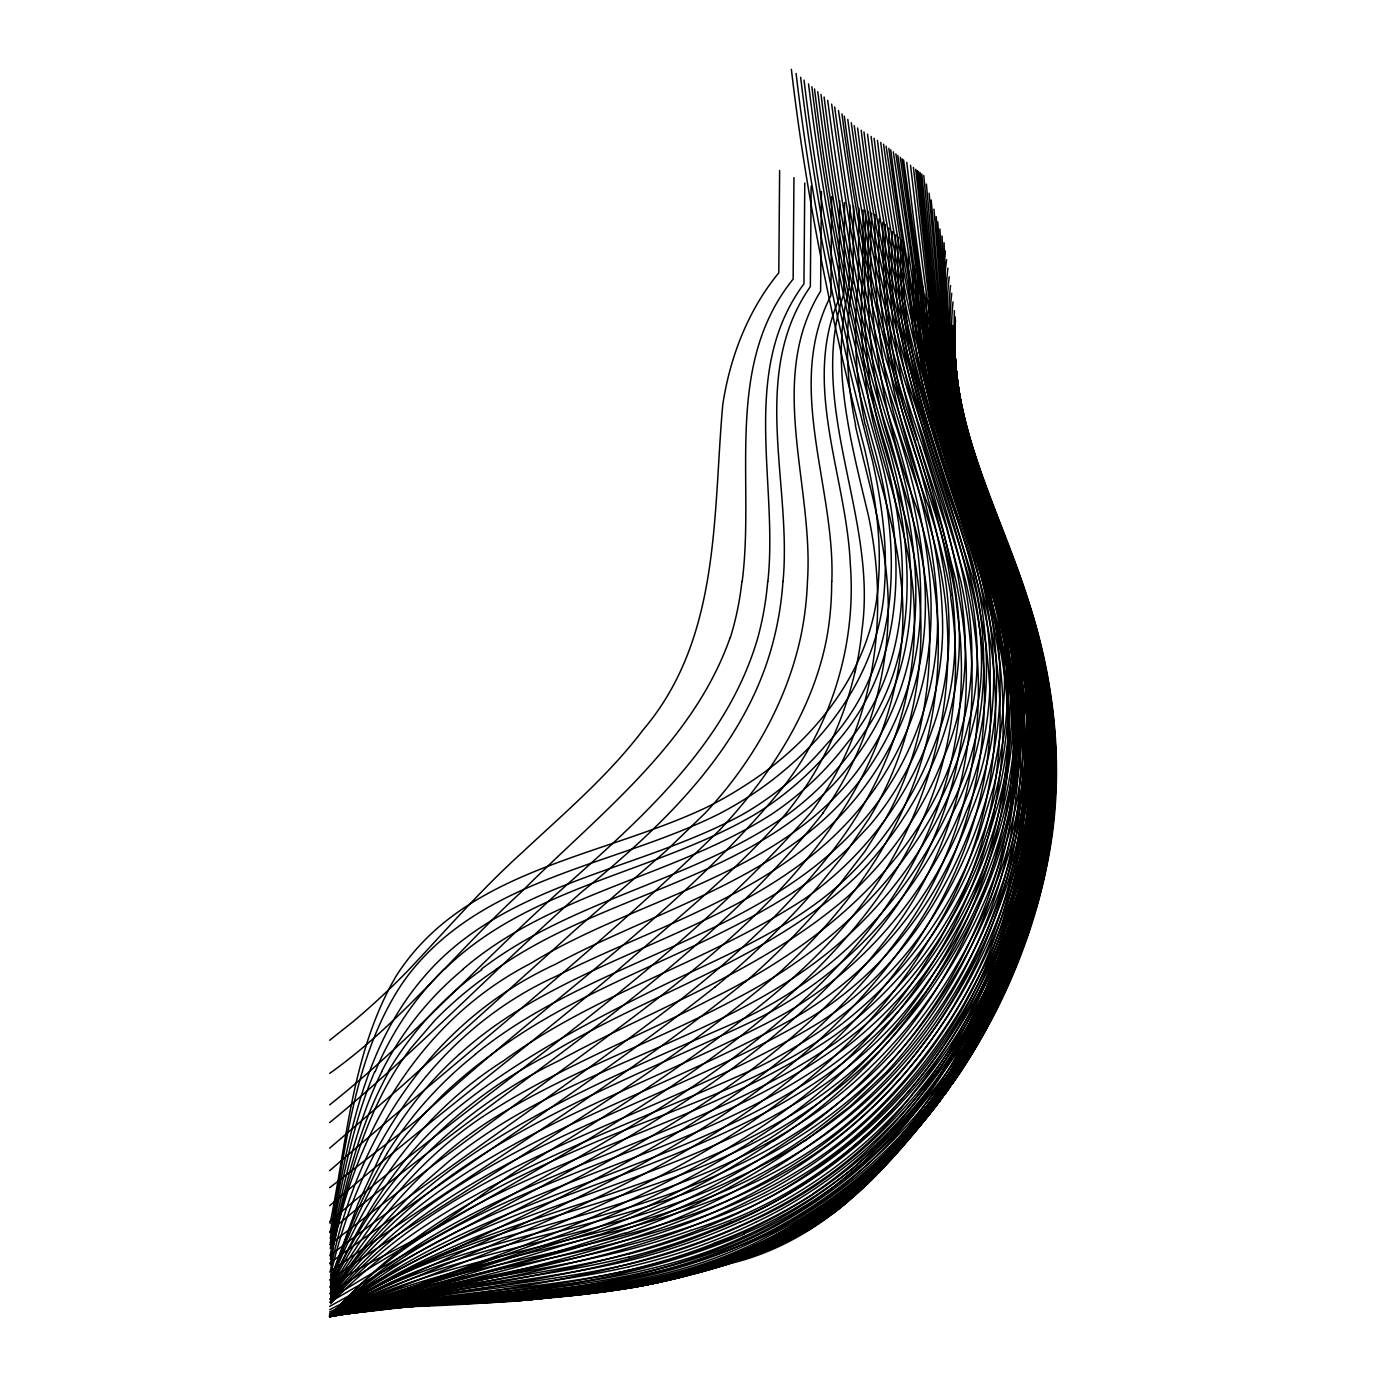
<?xml version="1.0" encoding="UTF-8"?>
<svg xmlns="http://www.w3.org/2000/svg" width="1386" height="1386" viewBox="0 0 1386 1386"><rect width="100%" height="100%" fill="white"/><g stroke="black" fill="none" stroke-linecap="round" stroke-linejoin="round"><path stroke-width="1.5" d="M954.833 324.324C951.818 399.428 976.489 471.76 1002.823 541.008M885.221 224.567C884.892 277.72 887.646 331.167 898.336 383.368A486.694 486.694 0 0 0 904.971 411.399L942.168 527.442L955.993 580.994A444.681 444.681 0 0 1 958.8 595.807C981.929 717.082 951.541 847.331 869.524 940.817C728.308 1111.26 515.159 1192.497 329.66 1302.286M908.419 253.274C907.761 302.598 914.621 351.801 926.125 399.705A825.519 825.519 0 0 0 934.58 431.878C953.083 498.215 980.56 561.936 994.438 629.573C1009.701 706.132 1005.006 786.572 981.184 860.914C941.475 977.65 856.635 1076.714 752.026 1140.903M954.365 327.339C951.957 425.675 992.324 517.203 1024.808 607.865A436.885 436.885 0 0 1 1034.58 643.277C1045.546 690.921 1048.821 740.124 1046.43 788.877A665.245 665.245 0 0 1 1043.623 825.224C1034.684 919.022 997.764 1008.384 947.816 1087.542C893.727 1164.413 825.935 1240.626 730.613 1263.426A907.587 907.587 0 0 1 692.342 1274.375C642.376 1287.75 590.886 1294.541 539.31 1297.521L542.844 1296.898M903.759 242.498C893.935 400 989.985 537.04 999.306 691.371M954.954 323.51C951.61 394.005 973.804 462.231 998.353 527.338M779.625 170.426L778.793 272.817C756.652 299.705 741.094 331.618 731.427 364.968A314.813 314.813 0 0 0 722.73 404.851C712.854 516.216 720.668 638.478 643.191 729.764C608.159 776.073 563.565 813.721 521.413 853.222C480.699 889.951 444.906 931.548 407.293 971.326A744.715 744.715 0 0 1 353.499 1021.326L329.66 1040.262M793.953 177.633L793.139 279.106C723.457 365.471 755.145 480.526 742.186 581.479M804.764 183.073L803.949 283.835C739.327 370.911 778.395 482.536 767.879 581.444M811.139 186.278L810.342 286.625C749.168 374.307 792.099 483.593 783.038 581.444M821.413 191.441L820.616 291.129C765.99 380.076 813.98 485.1 807.449 581.41A325.641 325.641 0 0 1 800.571 637.525C791.926 677.044 775.831 714.726 754.504 749.029A412.872 412.872 0 0 1 705.301 812.976L665.869 851.108L576.957 928.395L401.888 1086.07L329.66 1148.18M831.687 196.621L830.907 295.634C784.233 386.192 835.429 486.33 831.825 581.34M839.725 200.658L838.946 299.151C801.645 385.516 846.534 476.126 850.311 564.241C856.444 643.364 832.189 723.804 783.644 786.555C680.093 913.824 540.921 1005.145 421.448 1116.267A752.2 752.2 0 0 1 407.501 1127.65L329.66 1187.698M844.559 202.564L843.831 293.728C805.959 405.838 877.806 516.476 862.005 629.85A325.727 325.727 0 0 1 857.57 660.36L855.162 671.708M849.861 204.66L849.185 287.751C829.538 363.721 850.606 440.956 868.26 514.951C888.114 606.981 877.459 707.432 827.355 788.374A299.965 299.965 0 0 1 810.446 813.062C671.032 971.95 489.362 1085.238 329.66 1221.707M852.979 283.541L853.603 206.15M858.35 277.581L858.904 208.264M863.131 209.927L862.629 272.834C860.1 315.627 861.399 358.818 868.849 401.091A419.23 419.23 0 0 0 873.821 425.138C889.968 487.543 913.582 549.012 914.31 614.31C916.804 699.947 884.476 784.233 832.172 851.299C789.136 906.548 737.543 954.625 682.692 997.955C567.169 1086.763 445.634 1167.445 329.66 1255.681M865.505 210.863C865.366 274.133 860.931 338.219 873.145 400.779A416.788 416.788 0 0 0 878.429 425.138C891.406 475.277 910.775 523.925 917.082 575.623C927.442 647.331 916.995 722.106 885.81 787.612A340.384 340.384 0 0 1 869.039 818.589L846.794 851.264L817.619 887.075A879.313 879.313 0 0 1 714.83 987.196M868.572 212.093C867.775 274.896 866.354 338.461 878.741 400.381A417.983 417.983 0 0 0 884.424 425.156C898.128 475.207 918 523.769 924.774 575.536C935.446 646.569 929.157 720.997 901.056 787.491A312.872 312.872 0 0 1 885.741 818.537L865.02 851.177L837.421 887.057M871.638 213.305C866.285 313.964 880.699 414.882 917.116 508.922C946.811 602.338 946.569 706.236 908.332 797.21C880.422 864.24 834.181 922.262 781.028 971.101C642.255 1089.916 479.954 1177.13 329.66 1280.006M874.93 214.605C874.462 290.35 877.702 367.914 901.662 440.453C917.203 486.677 934.58 532.64 942.411 580.977A396.725 396.725 0 0 1 945.737 605.353C954.244 687.664 937.646 772.227 899.427 845.564C861.364 919.351 799.22 976.939 733.714 1026.298C668.399 1075.865 599.618 1120.65 529.435 1162.993C495.46 1183.471 464.708 1208.696 431.271 1229.971C398.232 1250.484 361.313 1264.24 329.66 1287.092M888.876 228.101C888.235 280.267 891.787 332.675 902.581 383.783A523.787 523.787 0 0 0 909.199 411.399C927.563 475.363 949.289 538.911 957.397 605.301C969.212 703.551 927.217 802.875 859.632 873.163C772.331 958.662 650.571 992.185 548.163 1054.937C451.438 1104.694 373.787 1186.832 330.544 1286.78M892.532 231.635C883.852 354.002 933.714 466.094 965.609 581.011A516.458 516.458 0 0 1 968.883 595.807C992.861 711.798 971.95 839.483 900.605 935.533C762.127 1125.276 531.063 1207.293 329.66 1309.701M618 1289.327A667.22 667.22 0 0 0 716.909 1265.695C857.12 1223.855 958.228 1101.783 1013.616 970.789C1049.375 885.983 1064.431 791.891 1051.108 700.432A543.156 543.156 0 0 0 1038.72 637.525C1012.282 531.219 946.933 432.83 955.508 319.82M955.11 322.505C951.039 393.451 974.341 461.971 999.202 527.338M895.806 234.806C888.131 355.682 937.577 467.515 969.94 581.011A546.223 546.223 0 0 1 973.405 595.807C1000.345 713.34 978.239 842.532 906.756 940.574C770.755 1134.995 534.979 1214.846 329.66 1311.97M898.44 237.352C891.648 357.293 940.574 468.52 973.405 581.029A557.934 557.934 0 0 1 977.026 595.807L984.84 637.525A503.326 503.326 0 0 1 989.24 680.006C999.185 792.151 953.897 901.974 883.419 987.317C744.421 1158.783 524.48 1227.753 329.66 1313.651M901.073 239.882C895.113 358.939 943.71 469.438 976.887 581.029A580.734 580.734 0 0 1 980.63 595.807C1011.485 711.919 994.715 839.258 928.568 940.297C801.68 1153.533 545.686 1227.528 329.66 1314.656M955.249 321.483C948.197 428.586 1004.954 523.596 1033.679 623.492A515.609 515.609 0 0 1 1042.393 658.263M1055.474 785.862C1058.956 701.992 1037.56 619.455 1006.842 542.047M955.352 320.842C947.539 433.368 1011.052 531.774 1037.975 637.525A526.472 526.472 0 0 1 1054.642 764.448C1055.63 865.228 1023.266 964.171 972.608 1050.519A548.925 548.925 0 0 1 890.644 1157.795C846.829 1206.374 790.453 1243.225 727.875 1262.542A679.868 679.868 0 0 1 606.029 1291.25L563.738 1296.256M1048.249 764.396C1047.071 904.452 987.629 1041.683 888.928 1140.695C823.838 1207.604 738.582 1253.446 647.643 1273.699C543.225 1298.769 434.164 1292.393 329.66 1316.596C397.228 1302.078 466.77 1302.753 535.412 1297.798M1042.307 785.845C1049.67 696.309 1023.526 609.494 990.903 527.338M1042.844 785.845C1050.155 696.326 1024.237 609.442 991.44 527.338A850.883 850.883 0 0 1 962.352 421.413M892.134 1157.674C994.212 1046.101 1051.593 894.368 1046.343 742.983M1040.02 860.533C1055.041 772.574 1050.779 680.543 1020.304 596.223C979.989 485.481 931.427 371.465 945.304 250.935M1046.465 807.189L1048.041 742.983M1044.542 807.189L1045.841 785.827M955.3 316.944C946.084 418.503 999.964 509.06 1029.088 603.014C1053.065 677.148 1062.767 756.513 1052.338 833.974C1036.555 945.495 985.689 1051.541 911.174 1135.706A466.094 466.094 0 0 1 876.87 1169.715M954.348 310.637L953.603 353.69M953.031 301.957C942.93 398.267 986.815 487.595 1018.363 575.814C1043.034 642.844 1057.171 714.24 1054.382 785.845A503.135 503.135 0 0 1 1036.659 902.736L1026.853 934.493L1015.228 965.644A646.656 646.656 0 0 1 990.765 1019.178C947.019 1104.659 880.023 1178.793 795.962 1226.038C709.771 1278.377 608.489 1295.13 509.372 1300.882M951.714 293.278C939.119 409.979 1001.073 515.194 1032.917 623.492A495.512 495.512 0 0 1 1045.581 679.227C1068.71 807.068 1034.961 939.084 971.725 1050.536A525.346 525.346 0 0 1 951.454 1082.968L919.854 1125.432A591.77 591.77 0 0 1 891.059 1157.778C846.43 1205.699 790.159 1242.549 727.702 1262.542A694.732 694.732 0 0 1 699.826 1271.482L673.994 1278.654L699.809 1271.672A741.96 741.96 0 0 0 727.962 1262.837C790.817 1243.519 847.21 1206.34 891.354 1157.743A629.088 629.088 0 0 0 919.802 1125.38L936.139 1104.521A542.013 542.013 0 0 0 972.106 1050.536C998.63 1004.053 1019.68 954.33 1033.904 902.719A484.961 484.961 0 0 0 1041.302 871.084L1047.903 828.637A566.112 566.112 0 0 0 1051.558 764.431C1058.402 593.728 929.365 448.735 949.219 276.802M950.536 285.481C933.021 447.176 1049.964 583.645 1052.165 743.104M946.621 259.615C923.145 430.596 1046.395 575.363 1048.093 742.983M947.903 268.139C936.018 372.557 975.952 472.661 1012.213 568.347M1041.302 839.31L1042.567 828.637M1040.072 860.533L1030.976 902.719L1017.948 944.871M1030.889 876.298C1044.524 804.538 1046.984 730.041 1032.553 658.211C1018.901 594.975 990.782 536.226 971.829 474.601A665.575 665.575 0 0 1 961.815 439.102C941.51 361.018 938.668 279.989 931.167 200.034M330.093 1223.561C347.072 1140.21 352.339 1050.813 396.257 975.883C464.414 869.057 601.541 857.328 706.964 807.189A389.171 389.171 0 0 0 746.257 784.649C816.423 739.916 874.202 666.008 878.481 580.526C881.808 536.417 874.479 492.359 864.743 449.462C832.328 324.428 806.323 197.678 791.371 69.3M330.145 1232.795C346.136 1148.907 353.049 1058.904 400.849 985.515A209.061 209.061 0 0 1 413.011 969.126C489.414 876.489 616.943 864.864 718.606 814.119A352.737 352.737 0 0 0 789.708 765.73C842.151 720.495 880.89 656.028 884.58 585.88C887.594 543.814 881.531 501.663 872.435 460.654C838.911 333.333 811.208 204.383 796.101 73.458M330.197 1238.547C346.465 1149.098 360.655 1052.719 420.859 980.595C501.559 882.328 636.954 872.14 742.549 814.483A310.637 310.637 0 0 0 776.749 791.701A320.443 320.443 0 0 0 826.316 744.525C901.801 664.137 902.147 548.561 874.514 448.839C840.366 327.079 815.73 202.841 800.623 77.269M1025.276 902.684C1037.889 850.571 1041.596 796.707 1041.96 743.242A456.34 456.34 0 0 0 1024.652 627.182L1007.968 576.316M1034.285 881.583L1036.364 871.084M330.232 1242.861C341.961 1185.065 351.455 1126.108 374.757 1071.534M330.388 1264.812C349.584 1141.25 416.839 1022.019 530.561 963.478C641.008 895.564 787.075 874.861 864.31 761.243A300.346 300.346 0 0 0 901.922 684.667C928.724 603.724 912.56 516.718 889.327 437.075C852.823 324.93 832.622 208.472 817.757 91.719M1029.937 881.548C997.279 1057.05 875.103 1227.979 695.495 1271.967M330.266 1248.613C343.156 1188.582 354.4 1127.165 381.791 1071.655M330.336 1259.06C344.334 1194.559 359.84 1128.776 394.612 1071.828A285.637 285.637 0 0 1 410.568 1048.561L435.135 1020.044A384.39 384.39 0 0 1 496.257 969.386M330.301 1254.382C343.953 1191.943 357.38 1128.1 388.86 1071.759M330.422 1270.581C355.873 1138.218 431.375 1021.378 555.699 964.136C662.716 906.479 794.265 875.675 867.255 770.408A304.418 304.418 0 0 0 908.748 684.112C932.691 604.85 916.995 520.564 894.438 442.966C856.704 329.972 835.897 212.404 821.014 94.473M1031.946 892.03L1026.454 913.322M1023.977 908.003C1005.266 980.162 975.051 1050.051 930.301 1109.978M330.457 1275.986C358.108 1149.081 436.018 1030.196 556.964 975.883C654.175 926.524 765.765 895.962 842.22 813.703A304.781 304.781 0 0 0 863.028 788.98A314.379 314.379 0 0 0 911.745 694.836C938.565 612.317 921.551 523.925 897.66 442.966C859.407 330.994 838.842 214.189 824.098 97.055M1028.048 913.339L1030.976 902.719M1034.961 902.736L1025.259 934.476L1013.755 965.626A690.609 690.609 0 0 1 999.999 997.712C955.682 1088.564 892.619 1173.89 807.917 1230.404M1036 902.736L1026.246 934.476L1014.552 965.661A670.079 670.079 0 0 1 1000.779 997.712L973.111 1050.519A539.916 539.916 0 0 1 902.234 1145.633L865.678 1181.236M1037.698 902.736L1027.84 934.51L1016.146 965.661A615.349 615.349 0 0 1 960.498 1072.088L952.875 1083.159M933.488 725.831C951.662 673.509 952.962 616.735 942.497 562.681A784.493 784.493 0 0 0 932.778 516.458L918.589 463.721L885.966 358.714L872.47 306.306L855.335 221.119L838.461 110.585M1020.079 934.407L1012.906 955.266M330.492 1280.976C345.616 1236.953 362.682 1193.225 387.144 1153.447M330.492 1279.295L358.402 1202.736L381.289 1153.481M1000.016 961.208C1037.421 857.518 1045.269 742.705 1019.42 635.377A478.43 478.43 0 0 0 1009.268 600.138C976.298 509.684 937.716 418.191 940.193 320.01M730.197 637.525C692.619 744.317 598.492 814.5 521.257 892.03C456.358 951.35 401.697 1022.279 329.66 1073.405M977.632 839.327L993.866 786.053A523.596 523.596 0 0 0 1001.246 749.774C1020.183 662.56 992.151 575.97 963.339 494.525C921.603 381.687 899.757 263.08 883.558 144.196M1001.68 986.832L1018 944.871M330.509 1282.275C346.933 1237.455 365.558 1192.948 392.567 1153.36A334.009 334.009 0 0 1 407.172 1133.627L421.777 1116.458L442.827 1094.888A492.376 492.376 0 0 1 491.562 1054.469C583.454 984.476 697.574 954.382 793.849 892.03M1014.188 955.266L1006.201 975.883M1005.075 975.883L1009.077 965.609M988.149 997.643C1034.285 891.631 1048.145 771.846 1026.662 658.229A425.467 425.467 0 0 0 1019.94 630.024C988.097 528.742 940.817 429.435 942.567 320.876M330.526 1283.956C364.085 1194.091 421.725 1112.369 503.69 1060.723C596.43 992.74 709.424 961.382 804.971 898.578A344.057 344.057 0 0 0 933.402 725.814M985.879 1003.031C1032.639 895.304 1048.492 773.994 1026.454 658.315A364.813 364.813 0 0 0 1020.928 632.293C999.912 557.068 967.099 485.412 950.605 408.818A837.993 837.993 0 0 1 939.829 354.799L931.548 293.832L918.502 171.448M985.429 1003.031C960.498 1065.817 921.655 1123.093 872.816 1169.767M999.098 528.603C1044.819 635.81 1066.839 756.202 1039.795 871.049C1018.086 967.376 974.93 1059.666 911.33 1135.463M994.888 997.712L974.601 1040.193M983.124 1008.402C955.318 1074.011 913.409 1133.557 860.36 1181.201M935.238 1104.382C961.988 1068.381 982.986 1028.429 999.652 986.849A645.668 645.668 0 0 0 1015.002 944.854L1024.358 913.305A556.635 556.635 0 0 0 1033.869 871.049L1040.124 828.62A659.771 659.771 0 0 0 1043.485 785.845C1050.761 696.344 1025.103 609.372 992.081 527.338A845.391 845.391 0 0 1 965.54 435.1M985.1 1019.178C1056.357 884.095 1073.18 718.849 1014.881 575.848M330.544 1285.636C360.204 1220.182 398.094 1156.201 454.677 1110.411C511.607 1063.703 576.853 1028.464 642.446 995.564C710.29 961.156 784.026 934.614 841.337 882.917C887.768 840.453 922.002 785.152 941.146 725.328C974.098 628.62 941.562 527.754 913.062 434.546C876.558 330.942 856.201 222.574 841.943 113.895M1001.714 986.901C953.845 1090.99 875.138 1183.09 771.465 1234.51C635.897 1309.337 476.507 1288.148 329.66 1315.678L598.804 1234.701M980.647 1029.746C1056.115 883.436 1074.86 708.679 1006.513 555.595M956.756 907.518L939.552 940.228L919.975 971.586A538.097 538.097 0 0 1 840.037 1065.626M727.39 1262.161C789.31 1241.284 845.425 1204.867 890.661 1157.795A569.334 569.334 0 0 0 918.762 1125.415A532.068 532.068 0 0 0 969.23 1050.553L980.127 1029.746M975.657 1040.21L981.045 1029.746M981.825 1029.746L970.685 1050.536M989.812 1008.61C938.53 1109.129 856.496 1195.356 752.685 1241.804C620.807 1306.548 469.993 1288.339 329.66 1315.678C474.636 1268.571 630.803 1247.157 761.867 1164.604C856.253 1111.659 932.587 1029.192 975.155 929.504C1022.106 826.385 1026.246 705.942 993.19 598.146C958.973 495.911 920.65 392.359 921.24 282.9M330.561 1288.478C377.876 1188.79 459.684 1108.557 558.853 1060.723C655.128 1008.124 761.468 970.598 845.703 898.336A362.127 362.127 0 0 0 943.901 756.791C988.634 655.353 954.105 545.599 922.712 446.223C884.909 340.679 862.213 230.474 847.782 119.456M987.3 986.971C935.03 1087.56 854.504 1176.142 749.237 1222.105A613.27 613.27 0 0 1 628.932 1264.188M975.449 1040.21L950.016 1082.916L919.057 1125.328A664.604 664.604 0 0 1 891.527 1157.726C848.388 1207.466 791.804 1245.078 728.36 1263.2A814.535 814.535 0 0 1 699.791 1271.915L665.315 1280.872A613.062 613.062 0 0 1 644.213 1285.255C540.453 1305.751 433.697 1297.989 329.66 1315.678L571.482 1249.306L624.982 1233.02M330.561 1290.158C370.062 1218.589 423.458 1152.771 493.797 1109.632C562.941 1066.111 639.448 1036.433 711.676 998.682C825.103 943.294 932.033 852.511 962.525 724.826C989.95 626.316 950.813 527.875 922.4 434.58C886.486 333.853 865.488 228.551 851.281 122.782M902.321 778.534L896.551 788.322A297.366 297.366 0 0 1 869.524 825.571L848.249 848.267A389.622 389.622 0 0 1 793.797 891.943M957.934 1071.898L964.777 1060.723M330.596 1291.596C375.294 1218.779 433.35 1152.009 508.402 1109.441C580.665 1066.977 660.273 1039.275 734.026 999.722C843.866 943.502 938.201 846.811 968.312 724.531C995.806 625.71 953.499 527.945 925.38 434.598C889.639 334.788 868.485 230.457 854.261 125.606M940.938 1081.79L912.768 1121.707L889.119 1149.67A422.453 422.453 0 0 1 771.24 1239.482M330.613 1294.801C422.765 1152.026 586.122 1088.01 734.961 1022.712C828.031 981.028 903.655 904.625 947.4 812.854C998.44 718.433 990.713 609.424 954.711 511.902C912.109 387.733 876.489 261.001 861.191 130.232M330.613 1296.031C428.43 1152.268 598.856 1093.866 749.098 1022.833C839.518 980.197 911.624 903.464 952.788 812.837C1001.472 718.45 992.601 608.541 956.531 511.919C913.703 388.478 879.469 262.041 863.98 131.965M927.009 1115.02C994.022 1026.385 1035.758 918.138 1043.901 807.189C1053.412 716.042 1034.441 624.791 998.804 541.042C978.048 484.979 961.07 427.009 954.971 367.359M934.996 1104.469L949.739 1082.968A514.067 514.067 0 0 0 969.368 1050.536C995.044 1004.018 1014.656 954.192 1027.684 902.702A532.449 532.449 0 0 0 1034.528 871.049L1040.782 828.62A664.916 664.916 0 0 0 1044.126 785.827C1054.244 680.734 1013.894 582.224 977.13 486.399C947.435 401.49 944.091 310.759 937.768 221.899M823.145 812.993C687.889 983.713 492.723 1091.267 329.66 1231.825M926.974 1045.72C997.972 950.519 1031.617 829.296 1020.824 711.087C1016.371 631.721 981.825 559.251 959.112 484.303C941.475 425.935 931.392 365.211 930.439 304.192M944.992 1094.143L948.942 1088.703M330.63 1297.625C435.256 1152.234 615.072 1101.506 767.116 1022.955C854.174 979.157 921.725 901.939 959.684 812.802C1004.296 719.473 995.962 612.352 960.654 517.775C917.064 393.277 883.332 265.419 867.549 134.199M927.823 1114.864L935.723 1104.365M926.333 1115.21C1022.227 985.983 1060.688 816.285 1030.976 658.211A409.806 409.806 0 0 0 1024.254 630.041L1012.577 593.052L988.772 527.182A755.145 755.145 0 0 1 947.556 322.765M927.026 1045.65C867.74 1126.523 782.38 1185.723 689.726 1222.4C573.423 1266.475 449.307 1283.505 329.66 1316.094C476.074 1253.065 643.97 1253.602 783.748 1172.885C849.375 1136.295 904.018 1081.998 945.46 1019.646C1014.898 914.517 1048.804 783.436 1027.39 658.298A369.854 369.854 0 0 0 1021.69 632.293C1000.883 559.112 969.126 489.293 952.684 414.76A832.05 832.05 0 0 1 940.644 354.868L932.639 294.3L920.148 172.696M940.955 1099.548C885.862 1172.712 809.112 1229.694 723.042 1261.035C615.419 1295.685 501.524 1304.313 389.189 1307.275M922.314 1120.39L926.021 1115.245M911.953 1094.472C969.109 1024.341 1007.189 939.275 1021.361 849.895C1044.247 735.481 1015.574 619.906 972.66 513.929M330.682 1316.353C396.794 1237.889 488.756 1187.923 581.808 1148.058A1206.686 1206.686 0 0 1 616.372 1133.401C699.705 1100.189 787.802 1071.447 856.808 1011.711A417.29 417.29 0 0 0 977.355 839.223M921.985 1120.425L905.526 1140.643M330.63 1299.202C444.317 1154.122 630.006 1107.778 785.1 1023.041C868.641 978.066 931.998 900.831 965.73 812.768C1007.657 718.554 998.821 612.11 962.993 517.792C919.091 394.213 887.057 266.753 871.118 136.434M870.044 1181.063L892.134 1157.674L919.316 1125.259M917.878 1125.553C879.954 1173.89 831.046 1213.495 776.108 1240.972M786.468 813.062C734.597 873.838 670.98 923.111 611.365 975.883C518.762 1054.105 421.708 1126.87 329.66 1205.733M911.018 1135.48C881.011 1171.638 847.937 1206.27 807.206 1230.404L845.616 1202.719L880.82 1169.576M912.265 1094.524C785.567 1257.83 567.255 1282.119 377.2 1306.478M330.648 1300.605C451.888 1155.508 643.312 1113.374 801.125 1023.128C881.6 977.217 940.228 899.41 970.737 812.75C1010.429 717.827 1001.212 611.919 964.933 517.81C920.789 394.993 890.176 267.862 874.098 138.288M900.779 1145.564L889.344 1157.864M719.94 829.764C596.465 950.553 460.152 1057.657 329.66 1170.702M330.648 1302.182C459.58 1155.976 658.333 1121.066 818.26 1023.128C893.017 976.333 944.888 900.207 974.358 818.225C1011.815 725.502 1006.444 621.708 970.876 529.521C925.276 403.655 893.641 273.319 877.425 140.367M885.758 1072.729L850.311 1106.149L804.954 1140.921M881.132 1169.541L858.125 1192.133M868.866 1181.08L891.735 1157.708A684.511 684.511 0 0 0 919.75 1125.311M882.986 1163.876C836.243 1211.866 777.078 1246.88 713.08 1266.302M330.665 1303.758C446.933 1182.916 610.689 1134.926 758.679 1066.925C828.741 1031.998 893 981.773 934.372 914.431C974.341 850.571 998.63 776.697 1003.689 701.524C1009.129 636.053 987.525 573.163 967.376 512.006M444.802 969.057C530.18 885.619 655.128 873.024 754.868 814.483A310.256 310.256 0 0 0 787.595 791.389A318.347 318.347 0 0 0 835.256 743.866C908.384 662.352 905.682 547.643 878.118 448.839C843.225 328.222 819.091 204.781 804.019 80.128M839.933 1065.522C794.594 1107.483 742.463 1141.406 688.253 1170.72A1263.963 1263.963 0 0 1 600.415 1213.564M1007.414 555.578C1127.58 822.383 984.389 1188.495 695.529 1270.2M856.635 1164.742C955.612 1076.801 1015.072 948.89 1028.395 817.913C1038.391 731.964 1023.977 644.698 992.567 564.466C962.161 484.667 935.897 401.386 936.936 315.055M459.459 1054.192C573.717 950.294 744.351 935.567 849.843 819.854A302.546 302.546 0 0 0 874.826 788.721M745.356 981.635C614.015 1088.235 467.827 1174.739 329.66 1271.967M858.922 1186.78C807.917 1232.622 743.52 1259.926 677.771 1276.766M856.513 1192.185C831.461 1214.24 803.603 1233.453 772.695 1246.343M853.481 1186.728C810.949 1223.11 760.793 1250.345 707.258 1266.596M329.66 1122.573C417.879 1050.432 496.24 967.341 581.618 892.03C664.535 824.375 747.938 745.339 774.22 637.525A322.938 322.938 0 0 0 782.951 581.427M866.285 1175.519C798.631 1231.946 716.164 1270.667 629.365 1286.035C530.232 1303.048 428.586 1296.863 329.66 1315.695L389.241 1307.604L539.31 1296.915M714.778 987.144C590.852 1085.169 456.843 1169.541 329.66 1263.183M463.097 969.091C552.148 892.359 674.046 876.68 771.292 814.431A309.217 309.217 0 0 0 802.113 791.008A316.077 316.077 0 0 0 847.21 743.017C915.418 661.746 910.827 550.796 884.441 454.747C848.111 333.662 823.7 209.407 808.54 83.94M834.095 1212.663L846.5 1202.719M329.66 1104.85C411.417 1039.898 481.098 961.572 558.783 892.03C639.206 820.339 726.922 744.906 757.882 637.525A312.422 312.422 0 0 0 767.705 581.444M329.66 1244.628L435.654 1163.339L581.756 1055.543C678.482 983.8 778.949 910.238 844.68 807.189C887.646 738.929 910.862 656.566 900.398 575.866C895.252 524.272 877.13 475.398 865.609 425.138M475.346 1054.226C593.589 957.518 762.023 938.668 863.928 819.698A295.876 295.876 0 0 0 887.265 788.513L893.329 778.776A313.946 313.946 0 0 0 934.909 660.204A295.738 295.738 0 0 0 937.404 632.155C939.621 554.365 916.995 478.707 893.589 405.37C861.104 307.761 845.512 205.717 831.652 104.106M828.343 1212.594L854.434 1192.22L890.453 1157.83A533.385 533.385 0 0 0 974.687 1040.228M831.219 1207.656C996.274 1083.402 1066.094 857.657 1029.261 658.211A415.609 415.609 0 0 0 1022.556 630.024C989.691 529.435 946.69 429.764 945.685 322.02M481.358 969.16C573.509 898.613 693.45 880.838 787.768 814.396A295.218 295.218 0 0 0 816.285 790.609A307.571 307.571 0 0 0 864.985 731.358C922.244 647.712 912.49 541.233 886.416 448.839C849.895 330.838 826.853 209.251 811.85 86.729M818.45 1221.88L856.894 1192.133L891.319 1157.743A636.676 636.676 0 0 0 919.057 1125.328M816.094 1217.203C991.406 1096.621 1066.129 862.785 1028.36 658.211A418.537 418.537 0 0 0 1021.655 630.024C989.084 529.227 944.698 429.643 944.594 321.621M773.804 1140.903C893.398 1064.829 981.981 937.404 1004.053 796.673C1021.239 697.955 995.027 599.272 960.879 507.241C934.597 430.561 915.297 350.537 915.245 269.057M813.305 1193.467C934.181 1111.884 1008.384 971.707 1026.16 828.603C1038.495 739.327 1024.601 648.024 991.804 564.466C961.347 484.338 935.394 400.693 936.278 314.068M765.921 1140.903C886.607 1065.037 978.655 938.634 1001.437 796.673C1038.928 610.828 905.231 449.376 913.547 265.142M496.171 969.264C602.633 893.97 745.789 880.075 836.347 781.219A301.767 301.767 0 0 0 884.788 708.385C925.294 627.096 912.542 532.952 889.223 448.839C852.061 331.756 829.573 210.741 814.5 88.964M824.722 1212.386C794.524 1233.072 761.416 1249.254 727.078 1261.797A543.225 543.225 0 0 1 633.038 1287.403A572.002 572.002 0 0 0 727.321 1261.988M329.66 1293.554C580.491 1128.239 1006.686 973.89 950.484 595.807M329.66 1299.115C569.629 1147.262 960.238 1013.911 961.451 669.767A490.679 490.679 0 0 0 960.273 637.525L955.526 595.807A452.477 452.477 0 0 0 950.311 569.005C940.262 523.146 923.111 479.331 908.973 434.667C886.867 366.25 882.587 293.693 882.83 222.262M809.112 1221.655L766.025 1245.044L726.87 1261.555A528.88 528.88 0 0 1 629.279 1288.027M807.865 1230.404L775.103 1246.898L728.724 1263.703A897.019 897.019 0 0 1 692.359 1274.15M806.548 1230.404L785.654 1241.752L763.27 1251.454M329.66 1306.409C523.96 1198.405 749.133 1118.19 888.98 935.602C962.837 840.557 986.451 712.854 963.842 595.807A481.237 481.237 0 0 0 960.793 581.011L946.413 527.46L919.594 446.24M794.005 1236.104L804.33 1230.404M756.098 1222.054C885.671 1160.879 981.063 1038.46 1022.573 902.788A581.427 581.427 0 0 0 1030.993 871.084L1039.188 828.655A486.469 486.469 0 0 0 1038.478 679.296A472.678 472.678 0 0 0 1027.095 627.165L1010.567 576.281M796.014 1236.26L762.993 1251.333L728.603 1263.634A898.405 898.405 0 0 1 699.757 1272.157L665.332 1280.803A618.069 618.069 0 0 1 644.213 1285.255L601.056 1291.943M771.257 1239.517L736.763 1255.266A383.454 383.454 0 0 1 701.403 1267.445L653.949 1278.931L557.657 1296.36A704.279 704.279 0 0 1 509.39 1301.558C449.41 1305.543 388.478 1302.268 329.66 1316.7C457.501 1290.643 591.683 1292.913 714.448 1243.225M740.055 1222.192C902.615 1153.412 1012.941 989.881 1038.46 817.965A452.46 452.46 0 0 0 1042.896 764.604A466.839 466.839 0 0 0 1033.28 658.281A461.746 461.746 0 0 0 1025.675 627.165L1012.664 586.382L972.418 474.618A596.049 596.049 0 0 1 962.421 439.137C943.346 363.946 940.609 286.07 933.939 209.147M780.491 1240.99L759.753 1250.328L727.719 1262.334A673.787 673.787 0 0 1 606.011 1291.18L509.355 1300.692M771.014 1243.433C716.995 1268.398 658.627 1283.245 599.913 1291.977M783.766 1241.475L728.274 1263.218A800.796 800.796 0 0 1 692.411 1273.786L665.349 1280.733A586.053 586.053 0 0 1 644.213 1285.255L609.545 1290.834L551.645 1297.296A771.759 771.759 0 0 1 509.372 1301.263A760.152 760.152 0 0 0 557.674 1296.499C626.143 1287.092 695.633 1276.385 759.13 1247.729C834.095 1214.448 896.447 1156.548 941.596 1088.616C1022.296 962.49 1056.063 805.872 1027.494 658.211A421.777 421.777 0 0 0 1020.789 630.024C988.564 529.002 942.775 429.539 943.589 321.24M774.549 1246.794L785.654 1241.752M730.89 1222.279C945.217 1135.55 1078.117 884.372 1031.686 658.211A412.179 412.179 0 0 0 1024.912 630.041L1013.218 593.052L971.395 474.601M600.433 1213.634C512.144 1252.442 420.876 1284.008 329.66 1315.158M743.225 1236.953C613.409 1297.175 466.649 1285.913 329.66 1315.851L413.236 1305.751L525.121 1298.387M744.369 1234.042C679.192 1262.126 609.494 1278.238 539.587 1289.292A876.108 876.108 0 0 1 509.372 1293.259L461.261 1298.006M702.702 1230.404C821.014 1191.7 919.195 1103.62 973.89 992.515C1005.82 928.377 1022.885 857.276 1026.783 785.879C1036.347 682.657 997.21 585.498 963.755 490.315C923.371 380.214 904.729 264.05 888.807 148.319M761.971 1251.056L739.604 1259.406M574.202 1230.404L419.889 1285.151L329.66 1315.366L591.614 1232.31M699.757 1272.157A888.357 888.357 0 0 0 728.603 1263.616L763.322 1251.454M752.165 1255.889L763.721 1251.558M728.724 1263.703A894.628 894.628 0 0 1 692.359 1274.132C574.116 1306.496 449.618 1294.056 329.66 1315.972C481.548 1257.778 653.724 1258.557 795.321 1172.591C856.739 1136.347 907.258 1083.835 946.759 1024.86C1017.099 918.277 1051.298 784.996 1028.36 658.281A380.162 380.162 0 0 0 1022.487 632.293C1001.177 559.251 969.663 489.327 953.343 414.76A821.621 821.621 0 0 1 941.492 354.955M681.479 1230.404C567.844 1272.365 446.24 1284.978 329.66 1316.215C462.023 1166.007 672.66 1145.841 831.635 1037.594C898.475 989.985 950.172 922.037 978.862 845.217C1012.733 757.917 1019.957 659.06 988.911 569.889C960.013 485.758 932.31 399.411 933.194 309.373M690.713 1230.404C801.905 1195.078 897.955 1119.472 957.951 1019.472C996.603 958.454 1020.789 888.928 1033.142 817.983A456.219 456.219 0 0 0 1039.05 743.242L1038.46 721.829M583.852 1232.171L329.66 1315.435M751.818 1255.785L728.534 1263.443A846.881 846.881 0 0 1 692.376 1273.959C589.83 1302.996 482.38 1298.214 377.442 1309.527L509.39 1298.301A753.499 753.499 0 0 0 569.767 1290.453C656.652 1274.912 745.755 1254.417 819.317 1203.204C878.256 1163.218 924.722 1107.154 959.355 1045.356C1025.675 929.382 1048.37 789.327 1023.18 658.263A449.064 449.064 0 0 0 1017.064 632.224L1004.14 590.315L974.497 508.142M532.207 1297.66L389.293 1307.812L485.325 1301.991L389.275 1307.778L329.66 1316.094C515.038 1254.417 740.678 1261.433 884.372 1108.384A550.848 550.848 0 0 0 963.634 1004.417L985.983 962.82A483.905 483.905 0 0 0 999.895 930.682C1019.23 880.023 1032.102 826.732 1036.745 772.678A412.162 412.162 0 0 0 1034.961 689.864L1032.934 675.796A390.055 390.055 0 0 0 1024.445 636.174C999.964 554.227 964.604 475.415 948.942 390.904A795.391 795.391 0 0 1 940.782 343.139L935.048 295.339L923.769 175.502M365.384 1310.567L329.66 1316.146C426.871 1283.315 529.902 1275.103 628.915 1249.548A750.484 750.484 0 0 0 690.713 1230.387M452.893 1302.13L398.007 1306.34L329.66 1316.042C427.183 1285.22 529.989 1278.602 628.932 1253.932M695.495 1271.603L683.696 1275.051M981.34 519.819L1007.986 593L1019.559 630.024A427.824 427.824 0 0 1 1026.281 658.229C1050.519 803.672 999.063 955.075 905.353 1066.683C762.352 1239.24 531.929 1261.607 329.66 1315.99C427.356 1286.52 530.041 1281.08 628.932 1256.981M695.529 1270.026L683.731 1273.353M329.66 1315.972C427.546 1288.027 530.093 1283.99 628.932 1260.567A642.394 642.394 0 0 0 740.003 1222.036M521.569 1297.885L401.42 1306.981L329.66 1315.92L578.153 1251.073L637.3 1233.297A670.755 670.755 0 0 0 815.401 1140.851C926.905 1061.988 1003.88 933.073 1015.886 796.569C1028.741 696.898 999.531 599.393 964.725 507.276C941.544 438.582 927.251 366.649 926.056 294.04M689.639 1271.638L671.864 1276.281M683.696 1274.843L665.886 1279.694M677.771 1276.367L623.943 1288.044M1020.546 589.396C1053.291 679.105 1058.367 777.615 1040.436 871.084A478.794 478.794 0 0 1 1033.107 902.719C998.856 1027.13 922.435 1142.826 812.317 1212.334C669.923 1311.624 491.476 1287.94 329.66 1315.73L389.258 1307.708L497.522 1299.566L425.433 1304.832L329.66 1315.816C427.789 1289.708 530.128 1286.832 628.915 1264.136M644.213 1285.238A568.277 568.277 0 0 0 665.349 1280.733L692.411 1273.665A772.868 772.868 0 0 0 728.239 1263.027M677.806 1274.67L665.904 1277.649M353.551 1312.542L329.66 1315.816C427.91 1290.834 530.145 1289.032 628.915 1266.804M667.775 1279.867L642.983 1285.168A643.52 643.52 0 0 1 606.011 1291.18L521.465 1299.514L401.195 1306.426L528.655 1298.058L389.258 1307.708M665.921 1277.459L653.967 1280.266M653.949 1282.206L659.927 1280.889M353.534 1312.438L329.66 1315.782C432.068 1291.388 538.548 1291.995 640.921 1267.566C727.234 1246.69 809.978 1206.582 875.086 1145.564C964.639 1058.609 1027.078 942.549 1041.874 817.931A473.336 473.336 0 0 0 1045.616 764.57A488.721 488.721 0 0 0 1027.858 627.165L1014.985 586.347M647.643 1284.372C790.852 1257.033 915.089 1157.154 974.445 1024.375C1029.763 911.849 1048.907 781.756 1025.779 658.333A361.399 361.399 0 0 0 1020.373 632.293C999.029 555.041 965.21 481.566 948.752 402.858A840.384 840.384 0 0 1 939.24 354.747L930.768 293.503L917.359 170.547M667.74 1280.075L642.965 1285.307A615.523 615.523 0 0 1 606.029 1291.18L569.767 1295.234M659.927 1280.352L599.895 1291.631L533.575 1298.318M659.944 1278.776L647.972 1281.496M365.28 1308.679L329.66 1316.44L365.35 1310.359L329.66 1315.695C457.882 1290.678 593.589 1308.696 717.394 1260.775C816.389 1224.098 903.481 1155.612 960.307 1066.406C1063.079 914.188 1082.379 717.567 1007.535 548.804M401.403 1306.721L329.66 1315.747L384.217 1306.444L452.858 1298.855M641.978 1282.691L647.972 1281.288M356.964 1311.277L384.32 1307.864L329.66 1315.747L397.938 1304.988M329.504 1315.816C488.582 1285.186 665.141 1300.432 806.028 1206.322A413.756 413.756 0 0 0 835.81 1185.221L863.409 1161.936L889.258 1136.693A635.585 635.585 0 0 0 963.045 1043.45C1011.122 971.638 1037.126 886.797 1045.668 801.247A467.117 467.117 0 0 0 1047.504 753.793L1046.984 736.001A496.153 496.153 0 0 0 1031.756 636.261C1017.185 576.489 988.859 521.413 970.893 462.768M641.978 1282.483L545.582 1298.076A838.582 838.582 0 0 1 509.372 1301.073C449.393 1304.815 388.808 1304.261 329.66 1316.405C457.311 1286.381 591.649 1281.652 713.877 1230.404C885.775 1164.483 1007.172 997.625 1035.325 817.965A439.951 439.951 0 0 0 1040.453 764.656A448.752 448.752 0 0 0 1035.342 679.296A437.681 437.681 0 0 0 1023.925 627.182L1007.189 576.316M641.978 1284.129L611.919 1289.534L557.796 1295.858M365.298 1310.099L329.66 1316.648C450.173 1289.864 577.356 1302.112 695.443 1262.386C791.701 1231.669 877.026 1169.559 937.386 1088.72C1000.242 1008.298 1036.936 908.973 1043.242 807.189C1056.53 699.774 1022.366 595.824 981.756 498.111C949.271 412.3 945.425 319.525 939.916 228.985M629.954 1284.995L617.913 1287.178M377.408 1308.938L329.66 1316.665C376.628 1305.006 425.242 1303.481 473.336 1300.796M636.746 1286.624L640.488 1285.948A545.651 545.651 0 0 0 665.367 1280.681M617.913 1287.629L569.767 1295.078L621.76 1289.101L594.005 1292.757L609.528 1290.782M633.021 1287.265L604.816 1291.527M605.907 1290.054C671.205 1279.659 736.798 1263.46 794.663 1230.404C877.165 1184.493 940.644 1109.354 980.318 1024.41C1006.444 967.359 1027.286 907.189 1034.597 844.611C1041.163 789.76 1041.787 734.043 1034.199 679.279C1023.821 608.038 990.747 543.191 970.806 474.584A816.96 816.96 0 0 1 945.443 366.926L936.832 298.527L926.368 184.078M623.25 1288.114L549.168 1296.343M329.66 1315.678L353.499 1311.97M605.907 1290.487L581.843 1293.918L601.056 1291.891L533.575 1297.868M377.373 1309.181L329.66 1316.44C402.304 1302.944 476.524 1302.805 549.947 1296.43L533.575 1297.504M587.872 1293.571L593.901 1292.792M353.534 1312.49L377.321 1309.094M551.645 1297.331L581.947 1294.299M592.55 1292.74L601.056 1291.821M592.48 1293.017L580.128 1294.299M377.425 1309.475L449.341 1303.083L377.408 1309.389L329.66 1316.215C468.243 1173.699 677.581 1152.58 836.07 1042.289C901.697 994.282 952.563 926.749 980.716 850.484C1013.842 763.062 1022.088 664.396 991.648 575.034C962.785 489.57 932.899 402.425 934.233 310.949M377.252 1308.644L413.201 1305.595L485.36 1302.615M401.386 1307.067L592.55 1292.843M401.126 1304.676L509.39 1295.789M581.947 1293.744L594.005 1292.549L557.796 1295.702M401.403 1307.137L521.465 1298.89M584.043 1293.848L561.555 1295.945M584.043 1293.502L549.947 1296.118M557.796 1296.308L575.536 1294.784M557.796 1296.759L509.355 1300.484M401.351 1306.929L425.329 1304.919M575.536 1294.559L545.686 1296.915M401.264 1306.738L567.013 1295.286M558.471 1296.031L567.013 1295.373M566.995 1295.113L535.412 1297.313M533.593 1298.699L545.703 1297.781M549.168 1296.88L555.353 1296.43M546.396 1296.949L549.947 1296.707M546.396 1296.88L549.947 1296.638M542.844 1297.192L546.396 1296.655M542.844 1296.69L546.396 1296.343M532.207 1297.469L539.31 1297.227M532.207 1297.781L535.758 1297.746M473.458 1301.177L535.758 1297.452M507.9 1298.994L521.656 1298.197M449.324 1303.308L521.465 1299.288M466.632 1301.315L521.569 1298.491L473.458 1301.298M413.201 1305.595L449.255 1303.654M437.248 1304.226L497.331 1301.159L485.308 1301.697M497.366 1301.766L473.319 1302.875M449.255 1303.931L473.319 1303.031M1004.278 535.325C978.291 468.399 950.935 399.341 952.979 326.264M999.895 528.603L1002.459 535.325M1003.256 542.082L1008.332 555.561M1001.957 541.008C975.813 472.089 952.425 399.948 954.677 325.329M990.436 515.956L1009.753 568.381M999.479 541.025L1028.568 623.509M1001.108 541.025L979.261 478.499M1007.778 568.416C978.1 490.8 953.221 409.546 952.321 325.745M1010.827 562.318L1013.322 569.074M1013.287 582.103C991.787 525.381 971.205 467.914 960.498 408.021M1004.971 568.468L986.503 515.956L970.217 458.402A969.784 969.784 0 0 1 961.832 421.275L952.65 365.609L949.375 323.492M999.982 556.496L989.448 527.182M1002.667 563.79L1005.352 571.101M1015.765 575.831L1018.19 582.622M1014.76 582.068L1024.254 609.615M985.359 519.819L1011.745 593.052L1023.405 630.024A412.526 412.526 0 0 1 1030.127 658.211L1037.629 710.914M980.838 514.708L1007.57 591.008L1019.594 632.293A355.873 355.873 0 0 1 1024.843 658.35C1044.732 787.404 1004.192 920.876 927.823 1025.224C878.88 1092.965 809.978 1144.663 734.233 1179.018C605.162 1241.804 454.729 1244.143 329.66 1316.232L377.39 1309.32L329.66 1316.336C480.561 1168.242 711.035 1157.76 868.831 1021.811C930.716 966.7 973.249 892.064 995.512 812.681C1026.506 715.765 1010.879 612.283 974.306 519.473C929.417 400.675 906.773 275.381 890.73 149.827M979.382 514.656C936.555 402.91 924.427 283.229 910.533 165.298M986.537 504.556L990.453 515.956M972.504 502.373C951.766 443.26 938.426 380.994 938.946 318.139M978.845 508.887L960.307 450.259L946.725 396.898A849.687 849.687 0 0 1 938.426 354.66L929.677 293.035L915.713 169.283M970.702 508.16C948.977 445.287 935.429 379.21 935.273 312.526M986.555 504.556L979.192 481.618M965.713 507.276C943.381 440.627 929.954 370.824 928.828 300.45M917.289 440.384C880.145 335.62 858.61 226.161 844.299 116.129M929.781 509.771C893.485 417.134 875.259 318.399 879.174 218.728M1025.796 609.597L1030.041 623.509M979.209 481.618C963.963 431.444 953.135 379.383 953.637 326.749M979.278 478.482C963.876 429.313 953.551 378.083 954.521 326.351L954.885 352.477M1028.533 623.509C1039.95 662.265 1045.235 702.633 1046.309 742.983M967.22 451.022C949.202 380.873 945.547 308.108 942.047 236.053M1033.887 637.525L1038.634 658.211M1032.379 637.525L1040.834 679.157M965.592 435.083L959.684 407.675M855.283 425.138C870.581 492.446 892.74 559.805 887.508 629.816A334.823 334.823 0 0 1 885.897 648.787M960.689 403.672L965.765 428.846M961.087 408.298L963.703 421.725M959.996 407.796L953.897 366.51L951.212 324.913M886.087 146.188C900.623 240.159 912.733 335.152 941.874 426.022C959.684 482.934 979.209 539.293 998.977 595.547C1038.911 709.788 1033.54 837.872 990.02 950.294C941.926 1073.682 839.258 1172.002 717.48 1222.244C594.455 1275.813 458.489 1283.713 329.66 1316.353C500 1160.498 771.586 1163.668 917.74 975.883C986.589 886.659 1023.301 771.274 1012.075 658.575A348.25 348.25 0 0 0 1008.194 632.241L995.165 580.162L951.939 449.462L930.578 372.869L913.53 286.659L893.294 151.854M880.751 142.446C897.591 282.501 931.392 419.733 981.08 551.697C1023.249 655.734 1033.35 772.972 1003.776 881.652C979.867 964.379 934.892 1041.596 872.158 1100.917C726.784 1245.494 505.821 1234.406 329.66 1316.18C504.261 1168.796 773.423 1170.356 918.329 981.842C988.616 891.059 1026.645 773.44 1013.634 658.558A360.897 360.897 0 0 0 1009.562 632.241L997.851 585.308L952.892 449.462L933.332 378.811L917.688 300.693L895.876 153.863M957.016 393.728L951.68 351.975L950.016 323.977M941.51 354.955L933.731 294.768L921.777 173.96M897.799 155.371L919.091 301.143L934.32 378.811L955.404 455.301L998.717 585.308L1010.585 632.224A369.681 369.681 0 0 1 1014.795 658.541C1028.88 773.128 991.337 890.418 922.366 981.79C779.92 1175.64 508.315 1173.474 329.66 1316.353C469.594 1243.658 635.914 1245.096 773.769 1166.665C838.842 1131.496 895.72 1081.028 937.369 1019.819C1008.662 915.366 1046.499 784.303 1025.432 658.229A433.16 433.16 0 0 0 1018.71 630.024C987.334 528.413 938.062 429.279 941.094 320.357M857.622 127.997C872.764 251.282 904.07 371.621 945.304 488.565C968.398 564.397 995.477 644.542 973.197 724.185C951.593 813.495 899.618 895.01 828.014 952.563C724.133 1036.711 587.664 1063.045 478.759 1139.119A493.312 493.312 0 0 0 449.359 1160.948L420.443 1185.948A575.207 575.207 0 0 0 330.734 1293.311M902.165 158.801L922.279 302.165L937.924 384.754L955.214 449.48L999.098 580.162L1012.923 632.224A377.564 377.564 0 0 1 1017.359 658.506C1040.695 842.757 939.102 1033.61 777.373 1122.989A632.068 632.068 0 0 1 734.32 1145.546C601.992 1208.488 450.069 1228.585 329.66 1316.319C456.479 1236.607 614.033 1235.636 745.841 1166.527C815.765 1132.431 878.88 1083.003 924.982 1019.992C1000.969 917.445 1043.467 786.139 1023.596 658.385A363.167 363.167 0 0 0 1018.467 632.293C997.054 550.848 960.827 473.804 944.386 390.921A864.968 864.968 0 0 1 937.231 354.556L928.118 292.359L913.409 167.498M900.276 157.311L920.91 301.732L936.971 384.754L956.305 455.301L999.843 585.308L1011.919 632.241A367.377 367.377 0 0 1 1016.215 658.523C1030.162 772.435 995.425 889.795 927.736 981.721C788.773 1182.708 513.842 1179.936 329.66 1316.336C451.455 1234.476 605.509 1231.548 735.117 1166.44C806.895 1132.882 871.933 1083.488 919.871 1020.061C999.323 915.418 1045.044 779.4 1020.304 647.938A381.185 381.185 0 0 0 1017.064 632.293C990.072 528.932 939.362 430.058 942.116 320.72M957.951 394.282L953.066 353.032L951.87 325.415M903.551 159.892L925.328 315.436L939.985 390.696L957.501 455.301L996.395 569.889L1010.048 616.458A422.297 422.297 0 0 1 1013.668 632.224C1038.651 750.848 1006.323 876.212 939.76 975.883C906.028 1027.355 862.785 1072.66 812.057 1107.587C666.77 1210.792 474.376 1212.005 329.66 1316.302C418.624 1250.189 531.133 1233.748 633.783 1199.167C714.933 1173.578 794.109 1136.641 857.691 1079.105C925.744 1017.792 975.9 937.334 1003.81 850.276C1038.183 748.18 1026.454 636.538 986.468 537.924C938.53 418.122 921.603 289.691 906.79 162.405M827.685 100.346C842.255 211.348 860.377 322.505 897.002 428.655C921.95 510.325 943.623 598.094 922.643 683.142A315.592 315.592 0 0 1 874.791 788.703M834.649 106.965C848.388 207.657 864.31 308.697 896.517 405.388C920.027 478.811 943.277 554.279 942.619 632.137A299.705 299.705 0 0 1 940.713 660.048A315.263 315.263 0 0 1 902.286 778.499M1040.747 700.467L1037.871 679.279A462.716 462.716 0 0 0 1026.506 627.165C1009.822 567.272 982.102 511.087 965.973 451.004C945.252 374.618 942.359 295.079 936.174 216.597M929.122 193.208L938.686 301.923L946.586 366.926A755.179 755.179 0 0 0 971.343 474.618M1045.148 700.311L1047.019 721.586M1043.554 700.294L1045.373 721.586M954.33 354.071L953.655 326.784M950.571 324.411L953.464 366.199L962.127 421.344A867.324 867.324 0 0 0 990.869 527.338M944.057 242.689C946.205 316.58 951.489 391.06 970.495 462.768C987.317 518.468 1013.582 570.876 1028.637 627.165A500.918 500.918 0 0 1 1045.269 721.811C1057.05 874.479 994.455 1027.338 887.958 1135.792A472.366 472.366 0 0 1 743.191 1236.901M923.059 287.127C924.185 354.036 936.226 420.478 956.288 484.251C977.269 552.182 1006.79 618.347 1013.131 689.933C1028.169 810.567 993.208 933.61 920.477 1030.439A404.383 404.383 0 0 1 885.81 1072.781M932.154 307.796C932.137 399.982 958.592 489.241 990.609 574.826C1022.781 658.645 1032.83 750.692 1017.913 839.344C995.027 993.277 892.584 1131.063 752.633 1198.925A670.322 670.322 0 0 1 681.462 1230.352M918.242 275.987C911.347 459.719 1042.982 621.742 1007.102 807.189C983.211 941.666 902.581 1066.423 787.698 1140.921A768.814 768.814 0 0 1 598.891 1234.943M937.941 316.597C934.285 427.65 984.597 528.551 1015.834 632.224A457.137 457.137 0 0 1 1022.002 658.263C1047.591 791.198 1024.202 934.285 954.105 1050.519C875.848 1197.054 716.025 1268.658 557.726 1289.43A798.284 798.284 0 0 1 509.39 1295.806M388.236 1071.378A334.113 334.113 0 0 1 481.756 969.715M381.67 1071.586A318.711 318.711 0 0 1 463.219 969.247M375.173 1071.707A308.645 308.645 0 0 1 444.525 968.762M387.006 1153.36A388.444 388.444 0 0 1 475.467 1054.382M381.358 1153.533A364.726 364.726 0 0 1 459.424 1054.157M702.667 1230.335A704.573 704.573 0 0 1 628.967 1254.035M1040.973 700.432A507.501 507.501 0 0 1 986.849 986.728M730.82 1222.105A676.247 676.247 0 0 1 628.967 1257.137M756.132 1222.105A594.837 594.837 0 0 1 628.897 1266.769M877.251 1170.148A500.467 500.467 0 0 1 629.209 1287.646M1055.716 785.862A496.396 496.396 0 0 1 1037.646 902.719M1051.835 743.052A520.01 520.01 0 0 1 1035.117 902.771M1041.856 658.385A514.397 514.397 0 0 1 1036.104 902.771M642.965 1285.307A599.982 599.982 0 0 1 606.029 1291.163A626.229 626.229 0 0 0 642.983 1285.168L692.446 1273.491A734.476 734.476 0 0 0 728.048 1262.785C790.99 1243.935 847.383 1206.738 891.007 1157.778A601.368 601.368 0 0 0 918.918 1125.38M1042.948 785.845A612.144 612.144 0 0 1 995.217 997.851M989.292 527.252A781.098 781.098 0 0 1 948.7 323.042M1042.081 785.827A613.929 613.929 0 0 1 990.332 1008.644M985.827 519.663A721.673 721.673 0 0 1 946.153 322.418M999.86 961.139A610.758 610.758 0 0 1 941.025 1081.842M856.877 1165.037A455.18 455.18 0 0 1 744.23 1233.696M813.461 1193.71A509.286 509.286 0 0 1 714.379 1243.034M804.712 1140.557A721.136 721.136 0 0 1 625.121 1233.436M773.613 1140.609A821.326 821.326 0 0 1 591.735 1232.639M999.358 691.371A444.126 444.126 0 0 1 956.877 907.57M752.096 1140.99A982.691 982.691 0 0 1 574.15 1230.3M765.765 1140.661A863.876 863.876 0 0 1 583.939 1232.431M929.417 509.892A577.061 577.061 0 0 1 950.969 595.737M837.248 886.919A784.026 784.026 0 0 1 745.529 981.825M855.647 425.052A381.704 381.704 0 0 1 852.598 283.489M885.775 648.769A353.742 353.742 0 0 1 823.007 812.906M865.245 425.207A457.623 457.623 0 0 1 858.783 277.633M855.023 671.69A349.774 349.774 0 0 1 786.416 813.028M719.923 829.746A580.093 580.093 0 0 0 747.626 797.886C785.065 751.039 815.626 696.985 826.836 637.525A311.504 311.504 0 0 0 831.669 581.358M741.943 581.444A304.435 304.435 0 0 1 730.37 637.577M629.261 1287.923L625.519 1288.53L629.261 1287.906"/></g></svg>
